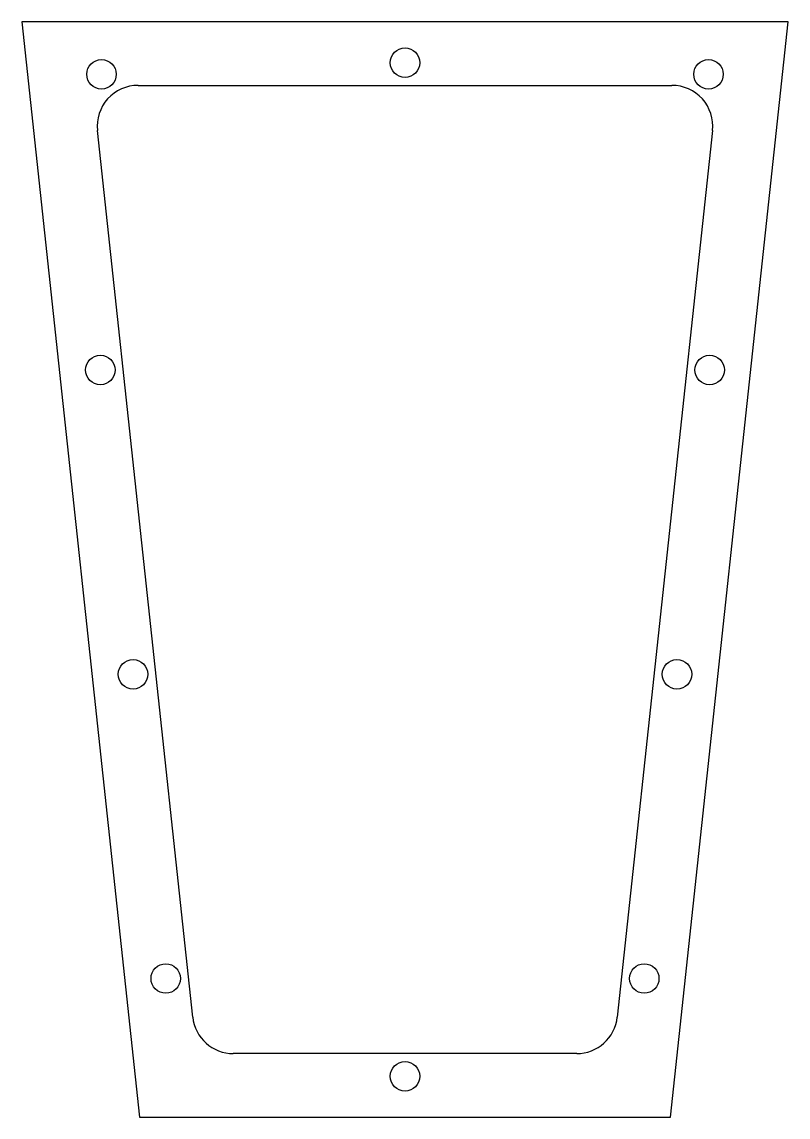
# Model space of a CAD drawing. Header units: millimetres. Extents: x -84 to 84, y -88 to 153.
import ezdxf

# ---------------------------------------------------------------- set-up
doc = ezdxf.new("R2010")
doc.units = ezdxf.units.MM

msp = doc.modelspace()

# ---------------------------------------------------------------- linework, layer by layer
at = {"color": 7, "linetype": 'Continuous', "lineweight": 25}
for p, q in [((84.5, 153.31), (-84.5, 153.31)), ((-84.5, 153.31), (-58.53, -88.16)), ((58.53, -88.16), (84.5, 153.31)), ((-58.89, 139.31), (58.89, 139.31)), ((-46.82, -66.12), (-67.84, 129.34)), ((67.84, 129.34), (46.82, -66.12)), ((37.87, -74.16), (-37.87, -74.16)), ((-58.53, -88.16), (58.53, -88.16))]:
    msp.add_line(p, q, dxfattribs=at)
for centre in [(0, 144.31), (-66.94, 141.76), (66.94, 141.76), (-67.19, 76.56), (67.19, 76.56), (-59.98, 9.47), (59.98, 9.47), (-52.77, -57.61), (52.77, -57.61), (0, -79.16)]:
    msp.add_circle(centre, 3.25, dxfattribs=at)
for centre, start, end in [((-58.89, 130.31), 90, 186.1377), ((58.89, 130.31), 353.8623, 90), ((-37.87, -65.16), 186.1377, 270), ((37.87, -65.16), 270, 353.8623)]:
    msp.add_arc(centre, 9, start, end, dxfattribs=at)

doc.saveas('drawing.dxf')
